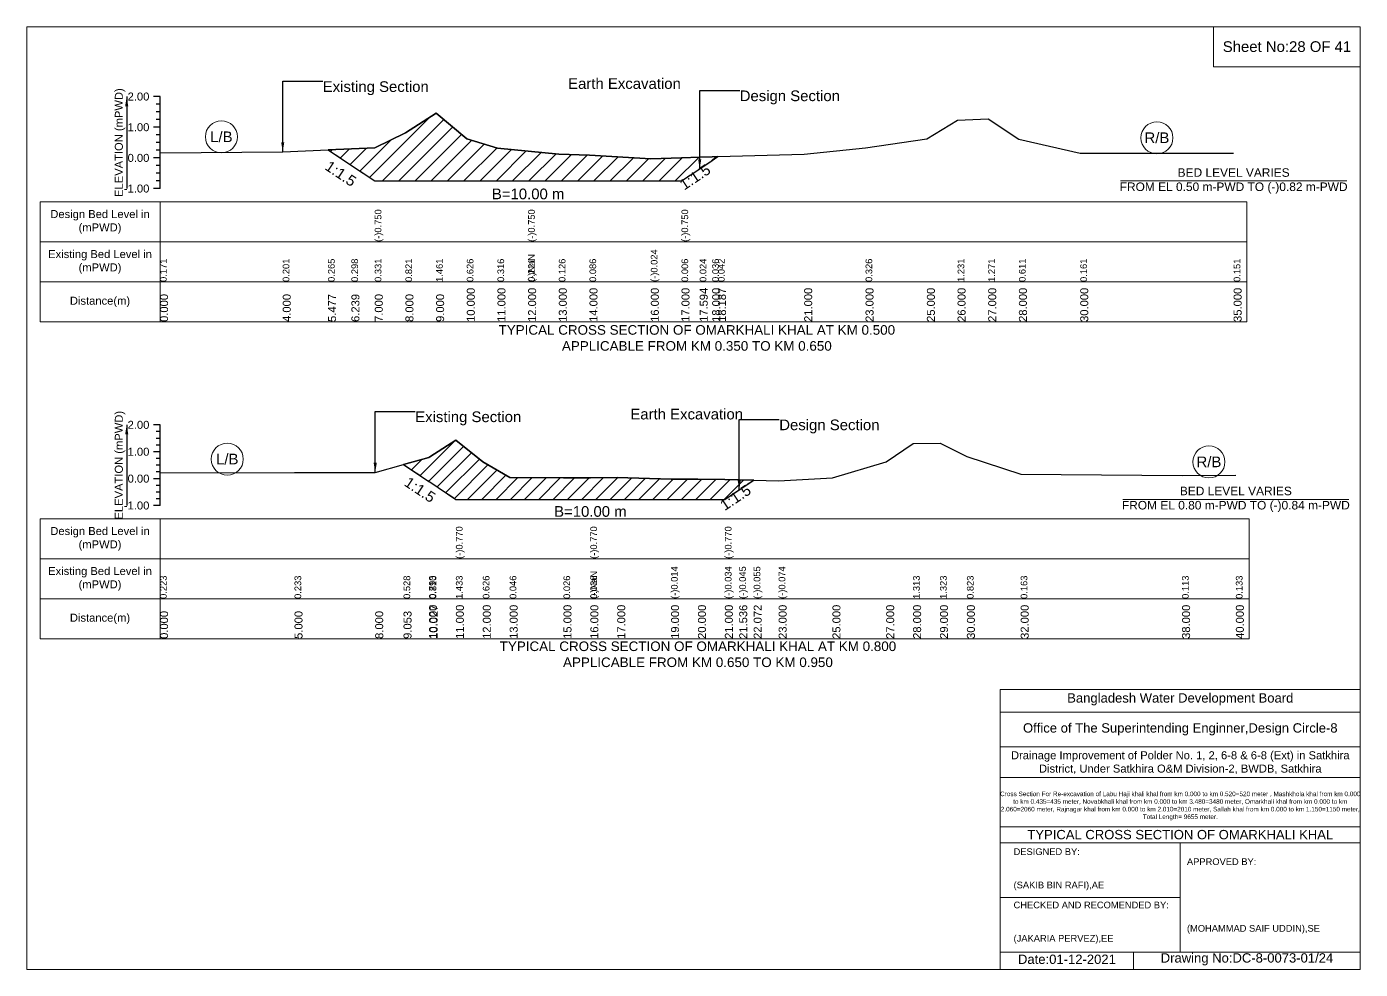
# Model space of a CAD drawing. Header units: inches. Extents: x 93000 to 486000, y -4242 to 0.
# Drawn here: x 370000 to 376000, y -4242 to 0 of the extents above; entities that cross this region are included whole.
import ezdxf

# ---------------------------------------------------------------- set-up
doc = ezdxf.new("R2010")
doc.units = ezdxf.units.IN
doc.header["$LTSCALE"] = 7
doc.header["$MEASUREMENT"] = 0
doc.linetypes.add('DASHED', pattern=[0.75, 0.5, -0.25])
for name, color, linetype, lineweight in [('Cross section Data Border', 7, 'Continuous', 9), ('Cross Section Labels', 7, 'Continuous', 9), ('Design_Bed_Level for Xsection', 7, 'DASHED', 25), ('Existing_Bed_Level for Xsection', 7, 'Continuous', 25), ('Long Section Labels', 7, 'Continuous', 9)]:
    doc.layers.add(name, color=color, linetype=linetype, lineweight=lineweight)
doc.styles.get("Standard").update_dxf_attribs({"font": 'arial.ttf'})
doc.dimstyles.get("Standard").update_dxf_attribs({"dimtxt": 0.18, "dimasz": 0.18, "dimexe": 0.18, "dimexo": 0.0625, "dimgap": 0.09, "dimtad": 0, "dimtih": 1, "dimtoh": 1, "dimdec": 4, "dimzin": 0, "dimdsep": 46, "dimtxsty": 'Standard', "dimcen": 0.09, "dimadec": 0, "dimazin": 0, "dimtfac": 1, "dimtdec": 4, "dimtofl": 0, "dimtmove": 0, "dimatfit": 3, "dimfxl": 1, "dimtolj": 1, "dimtzin": 0, "dimarcsym": 0})

msp = doc.modelspace()

# ---------------------------------------------------------------- hatches: boundary and pattern name
at = {"layer": 'Existing_Bed_Level for Xsection'}
h = msp.add_hatch(dxfattribs=at)
h.set_pattern_fill('ANSI31', color=256, scale=414, style=0)
h.paths.add_polyline_path([(371355.9, -554.1), (371460.9, -624.2), (371566, -694.2), (371704, -694.2), (371842, -694.2), (371980, -694.2), (372118, -694.2), (372256, -694.2), (372394, -694.2), (372532, -694.2), (372808, -694.2), (372946, -694.2), (373027.9, -639.6), (373084, -602.2), (373109.9, -584.9), (373084, -585.7), (373027.9, -587.4), (372946, -589.9), (372808, -594), (372532, -578.8), (372394, -573.3), (372256, -560.2), (372118, -547.1), (371980, -504.3), (371842, -389.1), (371704, -477.4), (371566, -545), (371460.9, -549.6)])
h = msp.add_hatch(dxfattribs=at)
h.set_pattern_fill('ANSI31', color=256, scale=363, style=0)
h.paths.add_polyline_path([(371695.4, -1970.2), (371810, -2046.5), (371813.2, -2048.7), (371931, -2127.2), (372052, -2127.2), (372173, -2127.2), (372415, -2127.2), (372536, -2127.2), (372657, -2127.2), (372899, -2127.2), (373020, -2127.2), (373141, -2127.2), (373205.8, -2084), (373270.7, -2040.8), (373205.8, -2039.5), (373141, -2038.2), (373020, -2035.7), (372899, -2035.7), (372657, -2028.5), (372536, -2029.7), (372415, -2030.9), (372173, -2028.5), (372052, -1958.3), (371931, -1860.7), (371813.2, -1936), (371810, -1938.1)])

# ---------------------------------------------------------------- linework, layer by layer
at = {"layer": 'Cross section Data Border'}
for points in [[(370000, 0), (376000, 0), (376000, -4242), (370000, -4242)], [(375340, 0), (376000, 0), (376000, -180), (375340, -180)], [(370060, -788.7), (375490, -788.7), (375490, -1328.7), (370060, -1328.7)], [(370060, -2215), (375500, -2215), (375500, -2755), (370060, -2755)]]:
    msp.add_lwpolyline(points, close=True, dxfattribs=at)
for points in [[(370600, -788.7), (370600, -1328.7)], [(370060, -968.7), (375490, -968.7)], [(370060, -1148.7), (375490, -1148.7)], [(370600, -2215), (370600, -2755)], [(370060, -2395), (375500, -2395)], [(370060, -2575), (375500, -2575)], [(374380, -4242), (374380, -2982), (376000, -2982)], [(374380, -3084), (376000, -3084)], [(374380, -3240), (376000, -3240)], [(374380, -3378), (376000, -3378)], [(374380, -3600), (376000, -3600)], [(374380, -3672), (376000, -3672)], [(375190, -3672), (375190, -4164)], [(374380, -3918), (375190, -3918)], [(374380, -4164), (376000, -4164)], [(374980, -4164), (374980, -4242)]]:
    msp.add_lwpolyline(points, dxfattribs=at)
at = {"layer": 'Cross Section Labels'}
for points in [[(374921, -694.2), (375939, -694.2)], [(374931, -2127.2), (375949, -2127.2)]]:
    msp.add_lwpolyline(points, dxfattribs=at)
for centre in [(370876, -496), (375085, -500.2), (370902.5, -1946), (375319, -1958.7)]:
    msp.add_circle(centre, 72, dxfattribs=at)
at = {"layer": 'Design_Bed_Level for Xsection'}
for points in [[(371355.9, -554.1), (371460.9, -624.2), (371566, -694.2), (372256, -694.2), (372946, -694.2), (373027.9, -639.6), (373109.9, -584.9)], [(371695.4, -1970.2), (371813.2, -2048.7), (371931, -2127.2), (372536, -2127.2), (373141, -2127.2), (373205.8, -2084), (373270.7, -2040.8)]]:
    msp.add_lwpolyline(points, dxfattribs=at)
at = {"layer": 'Existing_Bed_Level for Xsection'}
for points in [[(370600, -314.7), (370570, -314.7)], [(370600, -349.2), (370582, -349.2)], [(370600, -728.7), (370600, -590.7), (370600, -452.7), (370600, -314.7)], [(370600, -383.7), (370582, -383.7)], [(370600, -418.2), (370582, -418.2)], [(370600, -567.1), (371152, -563), (371355.9, -554.1), (371460.9, -549.6), (371566, -545), (371566, -545), (371704, -477.4), (371842, -389.1), (371980, -504.3), (372118, -547.1), (372256, -560.2), (372256, -560.2), (372394, -573.3), (372532, -578.8), (372808, -594), (372946, -589.9), (372946, -589.9), (373027.9, -587.4), (373084, -585.7), (373109.9, -584.9), (373498, -573.3), (373774, -545.7), (374050, -504.3), (374188, -420.8), (374326, -415.3), (374464, -506.4), (374740, -568.5), (375430, -569.9)], [(370600, -452.7), (370570, -452.7)], [(370600, -487.2), (370582, -487.2)], [(370600, -521.7), (370582, -521.7)], [(370600, -590.7), (370570, -590.7)], [(370600, -556.2), (370582, -556.2)], [(370600, -625.2), (370582, -625.2)], [(370600, -659.7), (370582, -659.7)], [(370600, -694.2), (370582, -694.2)], [(370600, -728.7), (370570, -728.7)], [(370600, -1792), (370570, -1792)], [(370600, -2155), (370600, -2034), (370600, -1913), (370600, -1792)], [(370600, -1822.3), (370582, -1822.3)], [(370600, -1852.5), (370582, -1852.5)], [(370600, -1913), (370570, -1913)], [(370600, -1882.8), (370582, -1882.8)], [(370600, -2007.1), (371205, -2005.9), (371568, -2005.9), (371695.4, -1970.2), (371810, -1938.1), (371813.2, -1936), (371931, -1860.7), (371931, -1860.7), (372052, -1958.3), (372173, -2028.5), (372415, -2030.9), (372536, -2029.7), (372536, -2029.7), (372657, -2028.5), (372899, -2035.7), (373020, -2035.7), (373141, -2038.2), (373141, -2038.2), (373205.8, -2039.5), (373270.7, -2040.8), (373383, -2043), (373625, -2030.9), (373867, -1958.3), (373988, -1875.2), (374109, -1874), (374230, -1934.5), (374472, -2014.3), (375198, -2020.4), (375440, -2018)], [(370600, -1943.3), (370582, -1943.3)], [(370600, -1973.5), (370582, -1973.5)], [(370600, -2034), (370570, -2034)], [(370600, -2003.8), (370582, -2003.8)], [(370600, -2064.3), (370582, -2064.3)], [(370600, -2094.5), (370582, -2094.5)], [(370600, -2155), (370570, -2155)], [(370600, -2124.8), (370582, -2124.8)]]:
    msp.add_lwpolyline(points, dxfattribs=at)
for points in [[(371355.9, -554.1), (371460.9, -624.2), (371566, -694.2), (371566, -694.2), (371704, -694.2), (371842, -694.2), (371980, -694.2), (372118, -694.2), (372256, -694.2), (372256, -694.2), (372394, -694.2), (372532, -694.2), (372808, -694.2), (372946, -694.2), (372946, -694.2), (373027.9, -639.6), (373084, -602.2), (373109.9, -584.9), (373084, -585.7), (373027.9, -587.4), (372946, -589.9), (372946, -589.9), (372808, -594), (372532, -578.8), (372394, -573.3), (372256, -560.2), (372256, -560.2), (372118, -547.1), (371980, -504.3), (371842, -389.1), (371704, -477.4), (371566, -545), (371566, -545), (371460.9, -549.6)], [(371695.4, -1970.2), (371810, -2046.5), (371813.2, -2048.7), (371931, -2127.2), (371931, -2127.2), (372052, -2127.2), (372173, -2127.2), (372415, -2127.2), (372536, -2127.2), (372536, -2127.2), (372657, -2127.2), (372899, -2127.2), (373020, -2127.2), (373141, -2127.2), (373141, -2127.2), (373205.8, -2084), (373270.7, -2040.8), (373270.7, -2040.8), (373270.7, -2040.8), (373205.8, -2039.5), (373141, -2038.2), (373141, -2038.2), (373020, -2035.7), (372899, -2035.7), (372657, -2028.5), (372536, -2029.7), (372536, -2029.7), (372415, -2030.9), (372173, -2028.5), (372052, -1958.3), (371931, -1860.7), (371931, -1860.7), (371813.2, -1936), (371810, -1938.1)]]:
    msp.add_lwpolyline(points, close=True, dxfattribs=at)

# ---------------------------------------------------------------- texts
at = {"layer": 'Cross section Data Border', "attachment_point": 5}
for s, insert, char_height in [('Sheet No:28 OF 41', (375670, -90), 48), ('Bangladesh Water Development Board', (375190, -3027), 42), ('Office of The Superintending Enginner,Design Circle-8', (375190, -3162), 42)]:
    msp.add_mtext(s, dxfattribs=dict(at, insert=insert, char_height=char_height))
at = {"layer": 'Cross section Data Border'}
for s, insert, char_height, width, attachment_point in [('Design Bed Level in (mPWD)', (370330, -878.7), 36, 480, 5), ('Existing Bed Level in (mPWD)', (370330, -1058.7), 36, 480, 5), ('Distance(m)', (370330, -1238.7), 36, 480, 5), ('Design Bed Level in (mPWD)', (370330, -2305), 36, 480, 5), ('Existing Bed Level in (mPWD)', (370330, -2485), 36, 480, 5), ('Distance(m)', (370330, -2665), 36, 480, 5), ('Drainage Improvement of Polder No. 1, 2, 6-8 & 6-8 (Ext) in Satkhira District, Under Satkhira O&M Division-2, BWDB, Satkhira', (375190, -3312), 36, 1680, 5), ('Cross Section For Re-excavation of Labu Haji khali khal from km 0.000 to km 0.520=520 meter , Mashkhola khal from km 0.000 to km 0.435=435 meter, Novabkhali khal from km 0.000 to km 3.480=3480 meter, Omarkhali khal from km 0.000 to km 2.060=2060 meter, Rajnagar khal from km 0.000 to km 2.010=2010 meter, Sallah khal from km 0.000 to km 1.150=1150 meter, Total Length= 9655 meter. ', (375190, -3507), 20.5611, 1620, 5), ('TYPICAL CROSS SECTION OF OMARKHALI KHAL', (375190, -3636), 42, 1680, 5), ('DESIGNED BY:^J^J^J(SAKIB BIN RAFI),AE', (374440, -3792), 30, 840, 4), ('APPROVED BY:^J^J^J^J^J^J(MOHAMMAD SAIF UDDIN),SE', (375220, -3912), 30, 840, 4), ('CHECKED AND RECOMENDED BY:^J^J^J(JAKARIA PERVEZ),EE', (374440, -4032), 30, 840, 4), ('Date:01-12-2021', (374680, -4197), 42, 840, 5), ('Drawing No:DC-8-0073-01/24', (375490, -4197), 42, 1320, 5)]:
    msp.add_mtext(s, dxfattribs=dict(at, insert=insert, char_height=char_height, width=width, attachment_point=attachment_point))
at = {"layer": 'Cross Section Labels'}
for s, insert, char_height, attachment_point in [('Earth Excavation', (372436, -231.9), 48, 1), ('Existing Section', (371332, -245.7), 48, 1), ('Design Section', (373207.9, -287.1), 48, 1), ('L/B', (370876, -496), 48, 5), ('R/B', (375085, -500.2), 48, 5), ('BED LEVEL VARIES ^JFROM EL 0.50 m-PWD TO (-)0.82 m-PWD', (375430, -694.2), 38.4, 5), ('B=10.00 m', (372256, -728.7), 48, 2), ('TYPICAL CROSS SECTION OF OMARKHALI KHAL AT KM 0.500^JAPPLICABLE FROM KM 0.350 TO KM 0.650', (373015, -1401), 43.2, 5), ('Existing Section', (371748, -1731.5), 48, 1), ('Earth Excavation', (372716, -1719.4), 48, 1), ('Design Section', (373385.8, -1767.8), 48, 1), ('L/B', (370902.5, -1946), 48, 5), ('R/B', (375319, -1958.7), 48, 5), ('BED LEVEL VARIES ^JFROM EL 0.80 m-PWD TO (-)0.84 m-PWD', (375440, -2127.2), 38.4, 5), ('B=10.00 m', (372536, -2157.5), 48, 2), ('TYPICAL CROSS SECTION OF OMARKHALI KHAL AT KM 0.800^JAPPLICABLE FROM KM 0.650 TO KM 0.950', (373020, -2824.5), 43.2, 5)]:
    msp.add_mtext(s, dxfattribs=dict(at, insert=insert, char_height=char_height, attachment_point=attachment_point))
at = {"layer": 'Cross Section Labels', "char_height": 48, "attachment_point": 2}
for insert, rotation in [((371426.4, -641.4), 326.30993), ((372993.4, -656.8), 33.69007), ((371783, -2063.8), 326.30993), ((373175.6, -2099.1), 33.69007)]:
    msp.add_mtext('1:1.5', dxfattribs=dict(at, insert=insert, rotation=rotation))
at = {"layer": 'Existing_Bed_Level for Xsection', "char_height": 36, "attachment_point": 5, "rotation": 90}
for insert in [(370420, -521.7), (370420, -1973.5)]:
    msp.add_mtext('ELEVATION (mPWD)', dxfattribs=dict(at, insert=insert))
at = {"layer": 'Existing_Bed_Level for Xsection', "char_height": 36, "attachment_point": 6}
for s, insert in [('2.00', (370552, -314.7)), ('1.00', (370552, -452.7)), ('0.00', (370552, -590.7)), ('-1.00', (370552, -728.7)), ('2.00', (370552, -1792)), ('1.00', (370552, -1913)), ('0.00', (370552, -2034)), ('-1.00', (370552, -2155))]:
    msp.add_mtext(s, dxfattribs=dict(at, insert=insert))
at = {"layer": 'Long Section Labels', "attachment_point": 1, "rotation": 90}
for s, insert, char_height in [('(-)0.750', (371566, -968.7), 30), ('(-)0.750', (372256, -968.7), 30), ('(-)0.750', (372946, -968.7), 30), ('(-)0.024', (372808, -1148.7), 30), ('0.171', (370600, -1148.7), 30), ('0.201', (371152, -1148.7), 30), ('0.265', (371355.9, -1148.7), 30), ('0.298', (371460.9, -1148.7), 30), ('0.331', (371566, -1148.7), 30), ('0.331', (371566, -1148.7), 30), ('0.331', (371566, -1148.7), 30), ('0.821', (371704, -1148.7), 30), ('1.461', (371842, -1148.7), 30), ('0.626', (371980, -1148.7), 30), ('0.626', (371980, -1148.7), 30), ('0.316', (372118, -1148.7), 30), ('(-)NaN', (372256, -1148.7), 30), ('(-)NaN', (372256, -1148.7), 30), ('0.221', (372256, -1148.7), 30), ('0.221', (372256, -1148.7), 30), ('0.126', (372394, -1148.7), 30), ('0.126', (372394, -1148.7), 30), ('0.086', (372532, -1148.7), 30), ('0.006', (372946, -1148.7), 30), ('0.006', (372946, -1148.7), 30), ('0.024', (373027.9, -1148.7), 30), ('0.036', (373084, -1148.7), 30), ('0.042', (373109.9, -1148.7), 30), ('0.326', (373774, -1148.7), 30), ('1.231', (374188, -1148.7), 30), ('1.271', (374326, -1148.7), 30), ('0.611', (374464, -1148.7), 30), ('0.161', (374740, -1148.7), 30), ('0.151', (375430, -1148.7), 30), ('10.000', (371980, -1328.7), 36), ('11.000', (372118, -1328.7), 36), ('12.000', (372256, -1328.7), 36), ('12.000', (372256, -1328.7), 36), ('12.000', (372256, -1328.7), 36), ('13.000', (372394, -1328.7), 36), ('14.000', (372532, -1328.7), 36), ('16.000', (372808, -1328.7), 36), ('17.000', (372946, -1328.7), 36), ('17.000', (372946, -1328.7), 36), ('17.000', (372946, -1328.7), 36), ('17.594', (373027.9, -1328.7), 36), ('18.000', (373084, -1328.7), 36), ('18.187', (373109.9, -1328.7), 36), ('21.000', (373498, -1328.7), 36), ('23.000', (373774, -1328.7), 36), ('25.000', (374050, -1328.7), 36), ('26.000', (374188, -1328.7), 36), ('27.000', (374326, -1328.7), 36), ('28.000', (374464, -1328.7), 36), ('30.000', (374740, -1328.7), 36), ('35.000', (375430, -1328.7), 36), ('0.000', (370600, -1328.7), 36), ('4.000', (371152, -1328.7), 36), ('5.477', (371355.9, -1328.7), 36), ('6.239', (371460.9, -1328.7), 36), ('7.000', (371566, -1328.7), 36), ('7.000', (371566, -1328.7), 36), ('7.000', (371566, -1328.7), 36), ('8.000', (371704, -1328.7), 36), ('9.000', (371842, -1328.7), 36), ('(-)0.770', (371931, -2395), 30), ('(-)0.770', (372536, -2395), 30), ('(-)0.770', (373141, -2395), 30), ('(-)NaN', (372536, -2575), 30), ('(-)NaN', (372536, -2575), 30), ('(-)0.014', (372899, -2575), 30), ('(-)0.014', (372899, -2575), 30), ('(-)0.034', (373141, -2575), 30), ('(-)0.034', (373141, -2575), 30), ('(-)0.045', (373205.8, -2575), 30), ('(-)0.055', (373270.7, -2575), 30), ('(-)0.074', (373383, -2575), 30), ('0.223', (370600, -2575), 30), ('0.233', (371205, -2575), 30), ('0.233', (371205, -2575), 30), ('0.528', (371695.4, -2575), 30), ('0.793', (371810, -2575), 30), ('0.810', (371813.2, -2575), 30), ('1.433', (371931, -2575), 30), ('1.433', (371931, -2575), 30), ('1.433', (371931, -2575), 30), ('0.626', (372052, -2575), 30), ('0.626', (372052, -2575), 30), ('0.046', (372173, -2575), 30), ('0.046', (372173, -2575), 30), ('0.026', (372415, -2575), 30), ('0.026', (372415, -2575), 30), ('0.036', (372536, -2575), 30), ('0.036', (372536, -2575), 30), ('1.313', (373988, -2575), 30), ('1.323', (374109, -2575), 30), ('0.823', (374230, -2575), 30), ('0.163', (374472, -2575), 30), ('0.113', (375198, -2575), 30), ('0.133', (375440, -2575), 30), ('0.000', (370600, -2755), 36), ('5.000', (371205, -2755), 36), ('8.000', (371568, -2755), 36), ('9.053', (371695.4, -2755), 36), ('10.000', (371810, -2755), 36), ('10.027', (371813.2, -2755), 36), ('11.000', (371931, -2755), 36), ('11.000', (371931, -2755), 36), ('11.000', (371931, -2755), 36), ('12.000', (372052, -2755), 36), ('13.000', (372173, -2755), 36), ('15.000', (372415, -2755), 36), ('16.000', (372536, -2755), 36), ('16.000', (372536, -2755), 36), ('16.000', (372536, -2755), 36), ('17.000', (372657, -2755), 36), ('19.000', (372899, -2755), 36), ('20.000', (373020, -2755), 36), ('21.000', (373141, -2755), 36), ('21.000', (373141, -2755), 36), ('21.000', (373141, -2755), 36), ('21.536', (373205.8, -2755), 36), ('22.072', (373270.7, -2755), 36), ('23.000', (373383, -2755), 36), ('25.000', (373625, -2755), 36), ('27.000', (373867, -2755), 36), ('28.000', (373988, -2755), 36), ('29.000', (374109, -2755), 36), ('30.000', (374230, -2755), 36), ('32.000', (374472, -2755), 36), ('38.000', (375198, -2755), 36), ('40.000', (375440, -2755), 36)]:
    msp.add_mtext(s, dxfattribs=dict(at, insert=insert, char_height=char_height))

# ---------------------------------------------------------------- leaders
at = {"layer": 'Cross Section Labels', "annotation_type": 0, "has_hookline": 1, "hookline_direction": 0}
for points, text_width in [([(371152, -563), (371152, -245.7), (371331.9, -245.7)], 467.2), ([(373027.9, -639.6), (373027.9, -287.1), (373207.8, -287.1)], 441.2), ([(371568, -2005.9), (371568, -1731.5), (371747.9, -1731.5)], 467.2), ([(373205.8, -2084), (373205.8, -1767.8), (373385.8, -1767.8)], 441.2)]:
    msp.add_leader(points, dimstyle='Standard', override={"dimasz": 43.2}, dxfattribs=dict(at, text_width=text_width))
at = {"layer": 'Existing_Bed_Level for Xsection'}
for points in [[(370450, -314.7), (370450, -728.7)], [(370450, -1792), (370450, -2155)]]:
    msp.add_leader(points, dimstyle='Standard', override={"dimasz": 43.2}, dxfattribs=at)

doc.saveas('drawing.dxf')
